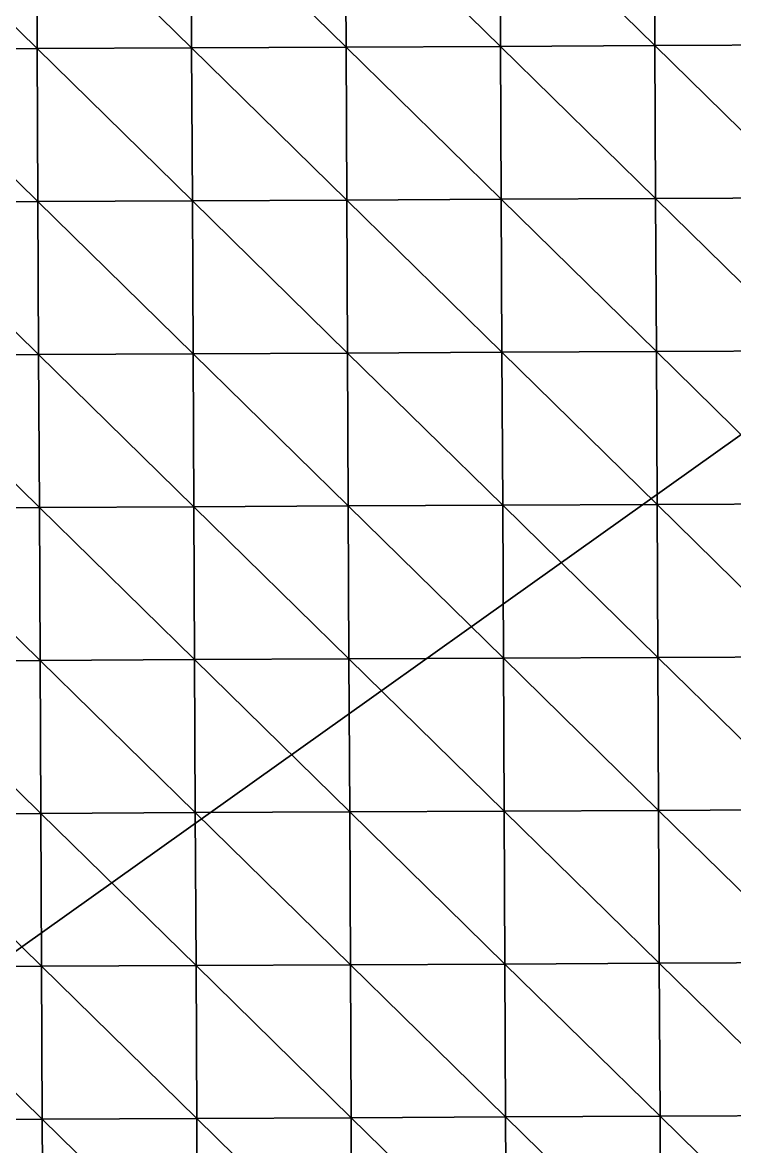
# Model space of a CAD drawing. Extents: x -372 to 678, y -263 to 741.
# Drawn here: x 273 to 330.9, y 438 to 529.4 of the extents above; entities that cross this region are included whole.
import ezdxf

# ---------------------------------------------------------------- set-up
doc = ezdxf.new("R2010")
doc.units = 0
doc.header["$LTSCALE"] = 0.0254
doc.layers.get('0').update_dxf_attribs({"linetype": 'CONTINUOUS'})
doc.layers.add('LOCATION_SNAPSHOT', color=144, linetype='CONTINUOUS')
doc.layers.add('LOCATION_TERRAIN', color=36, linetype='CONTINUOUS')

# ---------------------------------------------------------------- blocks, each defined once
blk = doc.blocks.new('LOCATION_SNAPSHOT_1')
at = {"color": 8}
mesh = blk.add_polyface(dxfattribs=at)
corners = [(-63.49, 214.773), (675.116, 740.668), (-66.007, 737.092), (677.638, 218.347)]
mesh.append_faces([[corners[k] for k in face] for face in [(0, 1, 2), (1, 0, 3)]], dxfattribs={"vtx0": -1, "color": 8})
blk = doc.blocks.new('LOCATION_TERRAIN_1')
at = {"color": 8}
mesh = blk.add_polyface(dxfattribs=at)
corners = [(274.17, 527.312, 2.889), (274.11, 539.748, 3.875), (261.549, 539.688, 3.215)]
mesh.append_faces([[corners[k] for k in face] for face in [(0, 1, 2)]], dxfattribs={"color": 8})
mesh = blk.add_polyface(dxfattribs=at)
corners = [(274.17, 527.312, 2.889), (261.549, 539.688, 3.215), (261.609, 527.252, 2.229)]
mesh.append_faces([[corners[k] for k in face] for face in [(0, 1, 2)]], dxfattribs={"color": 8})
mesh = blk.add_polyface(dxfattribs=at)
corners = [(286.732, 527.373, 3.534), (286.672, 539.809, 4.384), (274.11, 539.748, 3.875)]
mesh.append_faces([[corners[k] for k in face] for face in [(0, 1, 2)]], dxfattribs={"color": 8})
mesh = blk.add_polyface(dxfattribs=at)
corners = [(286.732, 527.373, 3.534), (274.11, 539.748, 3.875), (274.17, 527.312, 2.889)]
mesh.append_faces([[corners[k] for k in face] for face in [(0, 1, 2)]], dxfattribs={"color": 8})
mesh = blk.add_polyface(dxfattribs=at)
corners = [(299.293, 527.433, 4.172), (299.233, 539.87, 4.805), (286.672, 539.809, 4.384)]
mesh.append_faces([[corners[k] for k in face] for face in [(0, 1, 2)]], dxfattribs={"color": 8})
mesh = blk.add_polyface(dxfattribs=at)
corners = [(299.293, 527.433, 4.172), (286.672, 539.809, 4.384), (286.732, 527.373, 3.534)]
mesh.append_faces([[corners[k] for k in face] for face in [(0, 1, 2)]], dxfattribs={"color": 8})
mesh = blk.add_polyface(dxfattribs=at)
corners = [(311.855, 527.494, 4.81), (311.795, 539.93, 5.225), (299.233, 539.87, 4.805)]
mesh.append_faces([[corners[k] for k in face] for face in [(0, 1, 2)]], dxfattribs={"color": 8})
mesh = blk.add_polyface(dxfattribs=at)
corners = [(311.855, 527.494, 4.81), (299.233, 539.87, 4.805), (299.293, 527.433, 4.172)]
mesh.append_faces([[corners[k] for k in face] for face in [(0, 1, 2)]], dxfattribs={"color": 8})
mesh = blk.add_polyface(dxfattribs=at)
corners = [(324.416, 527.555, 5.659), (324.356, 539.991, 5.987), (311.795, 539.93, 5.225)]
mesh.append_faces([[corners[k] for k in face] for face in [(0, 1, 2)]], dxfattribs={"color": 8})
mesh = blk.add_polyface(dxfattribs=at)
corners = [(324.416, 527.555, 5.659), (311.795, 539.93, 5.225), (311.855, 527.494, 4.81)]
mesh.append_faces([[corners[k] for k in face] for face in [(0, 1, 2)]], dxfattribs={"color": 8})
mesh = blk.add_polyface(dxfattribs=at)
corners = [(336.978, 527.615, 6.649), (336.918, 540.051, 6.977), (324.356, 539.991, 5.987)]
mesh.append_faces([[corners[k] for k in face] for face in [(0, 1, 2)]], dxfattribs={"color": 8})
mesh = blk.add_polyface(dxfattribs=at)
corners = [(336.978, 527.615, 6.649), (324.356, 539.991, 5.987), (324.416, 527.555, 5.659)]
mesh.append_faces([[corners[k] for k in face] for face in [(0, 1, 2)]], dxfattribs={"color": 8})
mesh = blk.add_polyface(dxfattribs=at)
corners = [(286.792, 514.937, 3.213), (286.732, 527.373, 3.534), (274.17, 527.312, 2.889)]
mesh.append_faces([[corners[k] for k in face] for face in [(0, 1, 2)]], dxfattribs={"color": 8})
mesh = blk.add_polyface(dxfattribs=at)
corners = [(299.353, 514.997, 3.97), (299.293, 527.433, 4.172), (286.732, 527.373, 3.534)]
mesh.append_faces([[corners[k] for k in face] for face in [(0, 1, 2)]], dxfattribs={"color": 8})
mesh = blk.add_polyface(dxfattribs=at)
corners = [(299.353, 514.997, 3.97), (286.732, 527.373, 3.534), (286.792, 514.937, 3.213)]
mesh.append_faces([[corners[k] for k in face] for face in [(0, 1, 2)]], dxfattribs={"color": 8})
mesh = blk.add_polyface(dxfattribs=at)
corners = [(311.915, 515.058, 4.728), (311.855, 527.494, 4.81), (299.293, 527.433, 4.172)]
mesh.append_faces([[corners[k] for k in face] for face in [(0, 1, 2)]], dxfattribs={"color": 8})
mesh = blk.add_polyface(dxfattribs=at)
corners = [(311.915, 515.058, 4.728), (299.293, 527.433, 4.172), (299.353, 514.997, 3.97)]
mesh.append_faces([[corners[k] for k in face] for face in [(0, 1, 2)]], dxfattribs={"color": 8})
mesh = blk.add_polyface(dxfattribs=at)
corners = [(324.476, 515.118, 5.625), (324.416, 527.555, 5.659), (311.855, 527.494, 4.81)]
mesh.append_faces([[corners[k] for k in face] for face in [(0, 1, 2)]], dxfattribs={"color": 8})
mesh = blk.add_polyface(dxfattribs=at)
corners = [(324.476, 515.118, 5.625), (311.855, 527.494, 4.81), (311.915, 515.058, 4.728)]
mesh.append_faces([[corners[k] for k in face] for face in [(0, 1, 2)]], dxfattribs={"color": 8})
mesh = blk.add_polyface(dxfattribs=at)
corners = [(337.038, 515.179, 6.615), (336.978, 527.615, 6.649), (324.416, 527.555, 5.659)]
mesh.append_faces([[corners[k] for k in face] for face in [(0, 1, 2)]], dxfattribs={"color": 8})
mesh = blk.add_polyface(dxfattribs=at)
corners = [(337.038, 515.179, 6.615), (324.416, 527.555, 5.659), (324.476, 515.118, 5.625)]
mesh.append_faces([[corners[k] for k in face] for face in [(0, 1, 2)]], dxfattribs={"color": 8})
mesh = blk.add_polyface(dxfattribs=at)
corners = [(274.23, 514.876, 2.492), (274.17, 527.312, 2.889), (261.609, 527.252, 2.229)]
mesh.append_faces([[corners[k] for k in face] for face in [(0, 1, 2)]], dxfattribs={"color": 8})
mesh = blk.add_polyface(dxfattribs=at)
corners = [(274.23, 514.876, 2.492), (261.609, 527.252, 2.229), (261.669, 514.815, 1.832)]
mesh.append_faces([[corners[k] for k in face] for face in [(0, 1, 2)]], dxfattribs={"color": 8})
mesh = blk.add_polyface(dxfattribs=at)
corners = [(286.792, 514.937, 3.213), (274.17, 527.312, 2.889), (274.23, 514.876, 2.492)]
mesh.append_faces([[corners[k] for k in face] for face in [(0, 1, 2)]], dxfattribs={"color": 8})
mesh = blk.add_polyface(dxfattribs=at)
corners = [(274.29, 502.44, 2.163), (274.23, 514.876, 2.492), (261.669, 514.815, 1.832)]
mesh.append_faces([[corners[k] for k in face] for face in [(0, 1, 2)]], dxfattribs={"color": 8})
mesh = blk.add_polyface(dxfattribs=at)
corners = [(274.29, 502.44, 2.163), (261.669, 514.815, 1.832), (261.729, 502.379, 1.503)]
mesh.append_faces([[corners[k] for k in face] for face in [(0, 1, 2)]], dxfattribs={"color": 8})
mesh = blk.add_polyface(dxfattribs=at)
corners = [(286.852, 502.5, 2.953), (286.792, 514.937, 3.213), (274.23, 514.876, 2.492)]
mesh.append_faces([[corners[k] for k in face] for face in [(0, 1, 2)]], dxfattribs={"color": 8})
mesh = blk.add_polyface(dxfattribs=at)
corners = [(286.852, 502.5, 2.953), (274.23, 514.876, 2.492), (274.29, 502.44, 2.163)]
mesh.append_faces([[corners[k] for k in face] for face in [(0, 1, 2)]], dxfattribs={"color": 8})
mesh = blk.add_polyface(dxfattribs=at)
corners = [(299.413, 502.561, 3.818), (299.353, 514.997, 3.97), (286.792, 514.937, 3.213)]
mesh.append_faces([[corners[k] for k in face] for face in [(0, 1, 2)]], dxfattribs={"color": 8})
mesh = blk.add_polyface(dxfattribs=at)
corners = [(299.413, 502.561, 3.818), (286.792, 514.937, 3.213), (286.852, 502.5, 2.953)]
mesh.append_faces([[corners[k] for k in face] for face in [(0, 1, 2)]], dxfattribs={"color": 8})
mesh = blk.add_polyface(dxfattribs=at)
corners = [(311.975, 502.622, 4.684), (311.915, 515.058, 4.728), (299.353, 514.997, 3.97)]
mesh.append_faces([[corners[k] for k in face] for face in [(0, 1, 2)]], dxfattribs={"color": 8})
mesh = blk.add_polyface(dxfattribs=at)
corners = [(311.975, 502.622, 4.684), (299.353, 514.997, 3.97), (299.413, 502.561, 3.818)]
mesh.append_faces([[corners[k] for k in face] for face in [(0, 1, 2)]], dxfattribs={"color": 8})
mesh = blk.add_polyface(dxfattribs=at)
corners = [(324.536, 502.682, 5.625), (324.476, 515.118, 5.625), (311.915, 515.058, 4.728)]
mesh.append_faces([[corners[k] for k in face] for face in [(0, 1, 2)]], dxfattribs={"color": 8})
mesh = blk.add_polyface(dxfattribs=at)
corners = [(324.536, 502.682, 5.625), (311.915, 515.058, 4.728), (311.975, 502.622, 4.684)]
mesh.append_faces([[corners[k] for k in face] for face in [(0, 1, 2)]], dxfattribs={"color": 8})
mesh = blk.add_polyface(dxfattribs=at)
corners = [(337.098, 502.743, 6.615), (337.038, 515.179, 6.615), (324.476, 515.118, 5.625)]
mesh.append_faces([[corners[k] for k in face] for face in [(0, 1, 2)]], dxfattribs={"color": 8})
mesh = blk.add_polyface(dxfattribs=at)
corners = [(337.098, 502.743, 6.615), (324.476, 515.118, 5.625), (324.536, 502.682, 5.625)]
mesh.append_faces([[corners[k] for k in face] for face in [(0, 1, 2)]], dxfattribs={"color": 8})
mesh = blk.add_polyface(dxfattribs=at)
corners = [(337.158, 490.307, 6.615), (337.098, 502.743, 6.615), (324.536, 502.682, 5.625)]
mesh.append_faces([[corners[k] for k in face] for face in [(0, 1, 2)]], dxfattribs={"color": 8})
mesh = blk.add_polyface(dxfattribs=at)
corners = [(274.35, 490.004, 1.834), (274.29, 502.44, 2.163), (261.729, 502.379, 1.503)]
mesh.append_faces([[corners[k] for k in face] for face in [(0, 1, 2)]], dxfattribs={"color": 8})
mesh = blk.add_polyface(dxfattribs=at)
corners = [(274.35, 490.004, 1.834), (261.729, 502.379, 1.503), (261.789, 489.943, 1.174)]
mesh.append_faces([[corners[k] for k in face] for face in [(0, 1, 2)]], dxfattribs={"color": 8})
mesh = blk.add_polyface(dxfattribs=at)
corners = [(286.912, 490.064, 2.692), (286.852, 502.5, 2.953), (274.29, 502.44, 2.163)]
mesh.append_faces([[corners[k] for k in face] for face in [(0, 1, 2)]], dxfattribs={"color": 8})
mesh = blk.add_polyface(dxfattribs=at)
corners = [(286.912, 490.064, 2.692), (274.29, 502.44, 2.163), (274.35, 490.004, 1.834)]
mesh.append_faces([[corners[k] for k in face] for face in [(0, 1, 2)]], dxfattribs={"color": 8})
mesh = blk.add_polyface(dxfattribs=at)
corners = [(299.473, 490.125, 3.667), (299.413, 502.561, 3.818), (286.852, 502.5, 2.953)]
mesh.append_faces([[corners[k] for k in face] for face in [(0, 1, 2)]], dxfattribs={"color": 8})
mesh = blk.add_polyface(dxfattribs=at)
corners = [(299.473, 490.125, 3.667), (286.852, 502.5, 2.953), (286.912, 490.064, 2.692)]
mesh.append_faces([[corners[k] for k in face] for face in [(0, 1, 2)]], dxfattribs={"color": 8})
mesh = blk.add_polyface(dxfattribs=at)
corners = [(312.035, 490.185, 4.641), (311.975, 502.622, 4.684), (299.413, 502.561, 3.818)]
mesh.append_faces([[corners[k] for k in face] for face in [(0, 1, 2)]], dxfattribs={"color": 8})
mesh = blk.add_polyface(dxfattribs=at)
corners = [(312.035, 490.185, 4.641), (299.413, 502.561, 3.818), (299.473, 490.125, 3.667)]
mesh.append_faces([[corners[k] for k in face] for face in [(0, 1, 2)]], dxfattribs={"color": 8})
mesh = blk.add_polyface(dxfattribs=at)
corners = [(324.596, 490.246, 5.625), (324.536, 502.682, 5.625), (311.975, 502.622, 4.684)]
mesh.append_faces([[corners[k] for k in face] for face in [(0, 1, 2)]], dxfattribs={"color": 8})
mesh = blk.add_polyface(dxfattribs=at)
corners = [(324.596, 490.246, 5.625), (311.975, 502.622, 4.684), (312.035, 490.185, 4.641)]
mesh.append_faces([[corners[k] for k in face] for face in [(0, 1, 2)]], dxfattribs={"color": 8})
mesh = blk.add_polyface(dxfattribs=at)
corners = [(337.158, 490.307, 6.615), (324.536, 502.682, 5.625), (324.596, 490.246, 5.625)]
mesh.append_faces([[corners[k] for k in face] for face in [(0, 1, 2)]], dxfattribs={"color": 8})
mesh = blk.add_polyface(dxfattribs=at)
corners = [(274.41, 477.567, 1.787), (274.35, 490.004, 1.834), (261.789, 489.943, 1.174)]
mesh.append_faces([[corners[k] for k in face] for face in [(0, 1, 2)]], dxfattribs={"color": 8})
mesh = blk.add_polyface(dxfattribs=at)
corners = [(274.41, 477.567, 1.787), (261.789, 489.943, 1.174), (261.849, 477.507, 1.127)]
mesh.append_faces([[corners[k] for k in face] for face in [(0, 1, 2)]], dxfattribs={"color": 8})
mesh = blk.add_polyface(dxfattribs=at)
corners = [(286.972, 477.628, 2.655), (286.912, 490.064, 2.692), (274.35, 490.004, 1.834)]
mesh.append_faces([[corners[k] for k in face] for face in [(0, 1, 2)]], dxfattribs={"color": 8})
mesh = blk.add_polyface(dxfattribs=at)
corners = [(286.972, 477.628, 2.655), (274.35, 490.004, 1.834), (274.41, 477.567, 1.787)]
mesh.append_faces([[corners[k] for k in face] for face in [(0, 1, 2)]], dxfattribs={"color": 8})
mesh = blk.add_polyface(dxfattribs=at)
corners = [(299.533, 477.689, 3.645), (299.473, 490.125, 3.667), (286.912, 490.064, 2.692)]
mesh.append_faces([[corners[k] for k in face] for face in [(0, 1, 2)]], dxfattribs={"color": 8})
mesh = blk.add_polyface(dxfattribs=at)
corners = [(299.533, 477.689, 3.645), (286.912, 490.064, 2.692), (286.972, 477.628, 2.655)]
mesh.append_faces([[corners[k] for k in face] for face in [(0, 1, 2)]], dxfattribs={"color": 8})
mesh = blk.add_polyface(dxfattribs=at)
corners = [(312.095, 477.749, 4.635), (312.035, 490.185, 4.641), (299.473, 490.125, 3.667)]
mesh.append_faces([[corners[k] for k in face] for face in [(0, 1, 2)]], dxfattribs={"color": 8})
mesh = blk.add_polyface(dxfattribs=at)
corners = [(312.095, 477.749, 4.635), (299.473, 490.125, 3.667), (299.533, 477.689, 3.645)]
mesh.append_faces([[corners[k] for k in face] for face in [(0, 1, 2)]], dxfattribs={"color": 8})
mesh = blk.add_polyface(dxfattribs=at)
corners = [(324.656, 477.81, 5.625), (324.596, 490.246, 5.625), (312.035, 490.185, 4.641)]
mesh.append_faces([[corners[k] for k in face] for face in [(0, 1, 2)]], dxfattribs={"color": 8})
mesh = blk.add_polyface(dxfattribs=at)
corners = [(324.656, 477.81, 5.625), (312.035, 490.185, 4.641), (312.095, 477.749, 4.635)]
mesh.append_faces([[corners[k] for k in face] for face in [(0, 1, 2)]], dxfattribs={"color": 8})
mesh = blk.add_polyface(dxfattribs=at)
corners = [(337.218, 477.87, 6.615), (337.158, 490.307, 6.615), (324.596, 490.246, 5.625)]
mesh.append_faces([[corners[k] for k in face] for face in [(0, 1, 2)]], dxfattribs={"color": 8})
mesh = blk.add_polyface(dxfattribs=at)
corners = [(337.218, 477.87, 6.615), (324.596, 490.246, 5.625), (324.656, 477.81, 5.625)]
mesh.append_faces([[corners[k] for k in face] for face in [(0, 1, 2)]], dxfattribs={"color": 8})
mesh = blk.add_polyface(dxfattribs=at)
corners = [(274.47, 465.131, 1.787), (274.41, 477.567, 1.787), (261.849, 477.507, 1.127)]
mesh.append_faces([[corners[k] for k in face] for face in [(0, 1, 2)]], dxfattribs={"color": 8})
mesh = blk.add_polyface(dxfattribs=at)
corners = [(274.47, 465.131, 1.787), (261.849, 477.507, 1.127), (261.909, 465.071, 1.127)]
mesh.append_faces([[corners[k] for k in face] for face in [(0, 1, 2)]], dxfattribs={"color": 8})
mesh = blk.add_polyface(dxfattribs=at)
corners = [(287.032, 465.192, 2.655), (286.972, 477.628, 2.655), (274.41, 477.567, 1.787)]
mesh.append_faces([[corners[k] for k in face] for face in [(0, 1, 2)]], dxfattribs={"color": 8})
mesh = blk.add_polyface(dxfattribs=at)
corners = [(287.032, 465.192, 2.655), (274.41, 477.567, 1.787), (274.47, 465.131, 1.787)]
mesh.append_faces([[corners[k] for k in face] for face in [(0, 1, 2)]], dxfattribs={"color": 8})
mesh = blk.add_polyface(dxfattribs=at)
corners = [(299.593, 465.252, 3.645), (299.533, 477.689, 3.645), (286.972, 477.628, 2.655)]
mesh.append_faces([[corners[k] for k in face] for face in [(0, 1, 2)]], dxfattribs={"color": 8})
mesh = blk.add_polyface(dxfattribs=at)
corners = [(299.593, 465.252, 3.645), (286.972, 477.628, 2.655), (287.032, 465.192, 2.655)]
mesh.append_faces([[corners[k] for k in face] for face in [(0, 1, 2)]], dxfattribs={"color": 8})
mesh = blk.add_polyface(dxfattribs=at)
corners = [(312.155, 465.313, 4.635), (312.095, 477.749, 4.635), (299.533, 477.689, 3.645)]
mesh.append_faces([[corners[k] for k in face] for face in [(0, 1, 2)]], dxfattribs={"color": 8})
mesh = blk.add_polyface(dxfattribs=at)
corners = [(312.155, 465.313, 4.635), (299.533, 477.689, 3.645), (299.593, 465.252, 3.645)]
mesh.append_faces([[corners[k] for k in face] for face in [(0, 1, 2)]], dxfattribs={"color": 8})
mesh = blk.add_polyface(dxfattribs=at)
corners = [(324.716, 465.374, 5.625), (324.656, 477.81, 5.625), (312.095, 477.749, 4.635)]
mesh.append_faces([[corners[k] for k in face] for face in [(0, 1, 2)]], dxfattribs={"color": 8})
mesh = blk.add_polyface(dxfattribs=at)
corners = [(324.716, 465.374, 5.625), (312.095, 477.749, 4.635), (312.155, 465.313, 4.635)]
mesh.append_faces([[corners[k] for k in face] for face in [(0, 1, 2)]], dxfattribs={"color": 8})
mesh = blk.add_polyface(dxfattribs=at)
corners = [(337.278, 465.434, 6.615), (337.218, 477.87, 6.615), (324.656, 477.81, 5.625)]
mesh.append_faces([[corners[k] for k in face] for face in [(0, 1, 2)]], dxfattribs={"color": 8})
mesh = blk.add_polyface(dxfattribs=at)
corners = [(337.278, 465.434, 6.615), (324.656, 477.81, 5.625), (324.716, 465.374, 5.625)]
mesh.append_faces([[corners[k] for k in face] for face in [(0, 1, 2)]], dxfattribs={"color": 8})
mesh = blk.add_polyface(dxfattribs=at)
corners = [(299.653, 452.816, 3.645), (299.593, 465.252, 3.645), (287.032, 465.192, 2.655)]
mesh.append_faces([[corners[k] for k in face] for face in [(0, 1, 2)]], dxfattribs={"color": 8})
mesh = blk.add_polyface(dxfattribs=at)
corners = [(312.215, 452.877, 4.635), (312.155, 465.313, 4.635), (299.593, 465.252, 3.645)]
mesh.append_faces([[corners[k] for k in face] for face in [(0, 1, 2)]], dxfattribs={"color": 8})
mesh = blk.add_polyface(dxfattribs=at)
corners = [(312.215, 452.877, 4.635), (299.593, 465.252, 3.645), (299.653, 452.816, 3.645)]
mesh.append_faces([[corners[k] for k in face] for face in [(0, 1, 2)]], dxfattribs={"color": 8})
mesh = blk.add_polyface(dxfattribs=at)
corners = [(324.776, 452.937, 5.625), (324.716, 465.374, 5.625), (312.155, 465.313, 4.635)]
mesh.append_faces([[corners[k] for k in face] for face in [(0, 1, 2)]], dxfattribs={"color": 8})
mesh = blk.add_polyface(dxfattribs=at)
corners = [(324.776, 452.937, 5.625), (312.155, 465.313, 4.635), (312.215, 452.877, 4.635)]
mesh.append_faces([[corners[k] for k in face] for face in [(0, 1, 2)]], dxfattribs={"color": 8})
mesh = blk.add_polyface(dxfattribs=at)
corners = [(337.338, 452.998, 6.615), (337.278, 465.434, 6.615), (324.716, 465.374, 5.625)]
mesh.append_faces([[corners[k] for k in face] for face in [(0, 1, 2)]], dxfattribs={"color": 8})
mesh = blk.add_polyface(dxfattribs=at)
corners = [(337.338, 452.998, 6.615), (324.716, 465.374, 5.625), (324.776, 452.937, 5.625)]
mesh.append_faces([[corners[k] for k in face] for face in [(0, 1, 2)]], dxfattribs={"color": 8})
mesh = blk.add_polyface(dxfattribs=at)
corners = [(274.53, 452.695, 1.787), (274.47, 465.131, 1.787), (261.909, 465.071, 1.127)]
mesh.append_faces([[corners[k] for k in face] for face in [(0, 1, 2)]], dxfattribs={"color": 8})
mesh = blk.add_polyface(dxfattribs=at)
corners = [(274.53, 452.695, 1.787), (261.909, 465.071, 1.127), (261.969, 452.634, 1.127)]
mesh.append_faces([[corners[k] for k in face] for face in [(0, 1, 2)]], dxfattribs={"color": 8})
mesh = blk.add_polyface(dxfattribs=at)
corners = [(287.092, 452.756, 2.655), (287.032, 465.192, 2.655), (274.47, 465.131, 1.787)]
mesh.append_faces([[corners[k] for k in face] for face in [(0, 1, 2)]], dxfattribs={"color": 8})
mesh = blk.add_polyface(dxfattribs=at)
corners = [(287.092, 452.756, 2.655), (274.47, 465.131, 1.787), (274.53, 452.695, 1.787)]
mesh.append_faces([[corners[k] for k in face] for face in [(0, 1, 2)]], dxfattribs={"color": 8})
mesh = blk.add_polyface(dxfattribs=at)
corners = [(299.653, 452.816, 3.645), (287.032, 465.192, 2.655), (287.092, 452.756, 2.655)]
mesh.append_faces([[corners[k] for k in face] for face in [(0, 1, 2)]], dxfattribs={"color": 8})
mesh = blk.add_polyface(dxfattribs=at)
corners = [(274.59, 440.259, 1.584), (274.53, 452.695, 1.787), (261.969, 452.634, 1.127)]
mesh.append_faces([[corners[k] for k in face] for face in [(0, 1, 2)]], dxfattribs={"color": 8})
mesh = blk.add_polyface(dxfattribs=at)
corners = [(274.59, 440.259, 1.584), (261.969, 452.634, 1.127), (262.029, 440.198, 1.101)]
mesh.append_faces([[corners[k] for k in face] for face in [(0, 1, 2)]], dxfattribs={"color": 8})
mesh = blk.add_polyface(dxfattribs=at)
corners = [(287.152, 440.319, 2.442), (287.092, 452.756, 2.655), (274.53, 452.695, 1.787)]
mesh.append_faces([[corners[k] for k in face] for face in [(0, 1, 2)]], dxfattribs={"color": 8})
mesh = blk.add_polyface(dxfattribs=at)
corners = [(287.152, 440.319, 2.442), (274.53, 452.695, 1.787), (274.59, 440.259, 1.584)]
mesh.append_faces([[corners[k] for k in face] for face in [(0, 1, 2)]], dxfattribs={"color": 8})
mesh = blk.add_polyface(dxfattribs=at)
corners = [(299.713, 440.38, 3.521), (299.653, 452.816, 3.645), (287.092, 452.756, 2.655)]
mesh.append_faces([[corners[k] for k in face] for face in [(0, 1, 2)]], dxfattribs={"color": 8})
mesh = blk.add_polyface(dxfattribs=at)
corners = [(299.713, 440.38, 3.521), (287.092, 452.756, 2.655), (287.152, 440.319, 2.442)]
mesh.append_faces([[corners[k] for k in face] for face in [(0, 1, 2)]], dxfattribs={"color": 8})
mesh = blk.add_polyface(dxfattribs=at)
corners = [(312.275, 440.441, 4.599), (312.215, 452.877, 4.635), (299.653, 452.816, 3.645)]
mesh.append_faces([[corners[k] for k in face] for face in [(0, 1, 2)]], dxfattribs={"color": 8})
mesh = blk.add_polyface(dxfattribs=at)
corners = [(312.275, 440.441, 4.599), (299.653, 452.816, 3.645), (299.713, 440.38, 3.521)]
mesh.append_faces([[corners[k] for k in face] for face in [(0, 1, 2)]], dxfattribs={"color": 8})
mesh = blk.add_polyface(dxfattribs=at)
corners = [(324.836, 440.501, 5.678), (324.776, 452.937, 5.625), (312.215, 452.877, 4.635)]
mesh.append_faces([[corners[k] for k in face] for face in [(0, 1, 2)]], dxfattribs={"color": 8})
mesh = blk.add_polyface(dxfattribs=at)
corners = [(324.836, 440.501, 5.678), (312.215, 452.877, 4.635), (312.275, 440.441, 4.599)]
mesh.append_faces([[corners[k] for k in face] for face in [(0, 1, 2)]], dxfattribs={"color": 8})
mesh = blk.add_polyface(dxfattribs=at)
corners = [(337.398, 440.562, 6.756), (337.338, 452.998, 6.615), (324.776, 452.937, 5.625)]
mesh.append_faces([[corners[k] for k in face] for face in [(0, 1, 2)]], dxfattribs={"color": 8})
mesh = blk.add_polyface(dxfattribs=at)
corners = [(337.398, 440.562, 6.756), (324.776, 452.937, 5.625), (324.836, 440.501, 5.678)]
mesh.append_faces([[corners[k] for k in face] for face in [(0, 1, 2)]], dxfattribs={"color": 8})
mesh = blk.add_polyface(dxfattribs=at)
corners = [(337.458, 428.126, 6.93), (337.398, 440.562, 6.756), (324.836, 440.501, 5.678)]
mesh.append_faces([[corners[k] for k in face] for face in [(0, 1, 2)]], dxfattribs={"color": 8})
mesh = blk.add_polyface(dxfattribs=at)
corners = [(274.65, 427.823, 1.335), (274.59, 440.259, 1.584), (262.029, 440.198, 1.101)]
mesh.append_faces([[corners[k] for k in face] for face in [(0, 1, 2)]], dxfattribs={"color": 8})
mesh = blk.add_polyface(dxfattribs=at)
corners = [(274.65, 427.823, 1.335), (262.029, 440.198, 1.101), (262.089, 427.762, 1.069)]
mesh.append_faces([[corners[k] for k in face] for face in [(0, 1, 2)]], dxfattribs={"color": 8})
mesh = blk.add_polyface(dxfattribs=at)
corners = [(287.212, 427.883, 2.182), (287.152, 440.319, 2.442), (274.59, 440.259, 1.584)]
mesh.append_faces([[corners[k] for k in face] for face in [(0, 1, 2)]], dxfattribs={"color": 8})
mesh = blk.add_polyface(dxfattribs=at)
corners = [(287.212, 427.883, 2.182), (274.59, 440.259, 1.584), (274.65, 427.823, 1.335)]
mesh.append_faces([[corners[k] for k in face] for face in [(0, 1, 2)]], dxfattribs={"color": 8})
mesh = blk.add_polyface(dxfattribs=at)
corners = [(299.773, 427.944, 3.369), (299.713, 440.38, 3.521), (287.152, 440.319, 2.442)]
mesh.append_faces([[corners[k] for k in face] for face in [(0, 1, 2)]], dxfattribs={"color": 8})
mesh = blk.add_polyface(dxfattribs=at)
corners = [(299.773, 427.944, 3.369), (287.152, 440.319, 2.442), (287.212, 427.883, 2.182)]
mesh.append_faces([[corners[k] for k in face] for face in [(0, 1, 2)]], dxfattribs={"color": 8})
mesh = blk.add_polyface(dxfattribs=at)
corners = [(312.335, 428.004, 4.556), (312.275, 440.441, 4.599), (299.713, 440.38, 3.521)]
mesh.append_faces([[corners[k] for k in face] for face in [(0, 1, 2)]], dxfattribs={"color": 8})
mesh = blk.add_polyface(dxfattribs=at)
corners = [(312.335, 428.004, 4.556), (299.713, 440.38, 3.521), (299.773, 427.944, 3.369)]
mesh.append_faces([[corners[k] for k in face] for face in [(0, 1, 2)]], dxfattribs={"color": 8})
mesh = blk.add_polyface(dxfattribs=at)
corners = [(324.896, 428.065, 5.743), (324.836, 440.501, 5.678), (312.275, 440.441, 4.599)]
mesh.append_faces([[corners[k] for k in face] for face in [(0, 1, 2)]], dxfattribs={"color": 8})
mesh = blk.add_polyface(dxfattribs=at)
corners = [(324.896, 428.065, 5.743), (312.275, 440.441, 4.599), (312.335, 428.004, 4.556)]
mesh.append_faces([[corners[k] for k in face] for face in [(0, 1, 2)]], dxfattribs={"color": 8})
mesh = blk.add_polyface(dxfattribs=at)
corners = [(337.458, 428.126, 6.93), (324.836, 440.501, 5.678), (324.896, 428.065, 5.743)]
mesh.append_faces([[corners[k] for k in face] for face in [(0, 1, 2)]], dxfattribs={"color": 8})

msp = doc.modelspace()

# ---------------------------------------------------------------- block references
at = {"layer": 'LOCATION_SNAPSHOT', "color": 0}
msp.add_blockref('LOCATION_SNAPSHOT_1', (0, 0), dxfattribs=at)
at = {"layer": 'LOCATION_TERRAIN', "color": 0}
msp.add_blockref('LOCATION_TERRAIN_1', (0, 0), dxfattribs=at)

doc.saveas('drawing.dxf')
